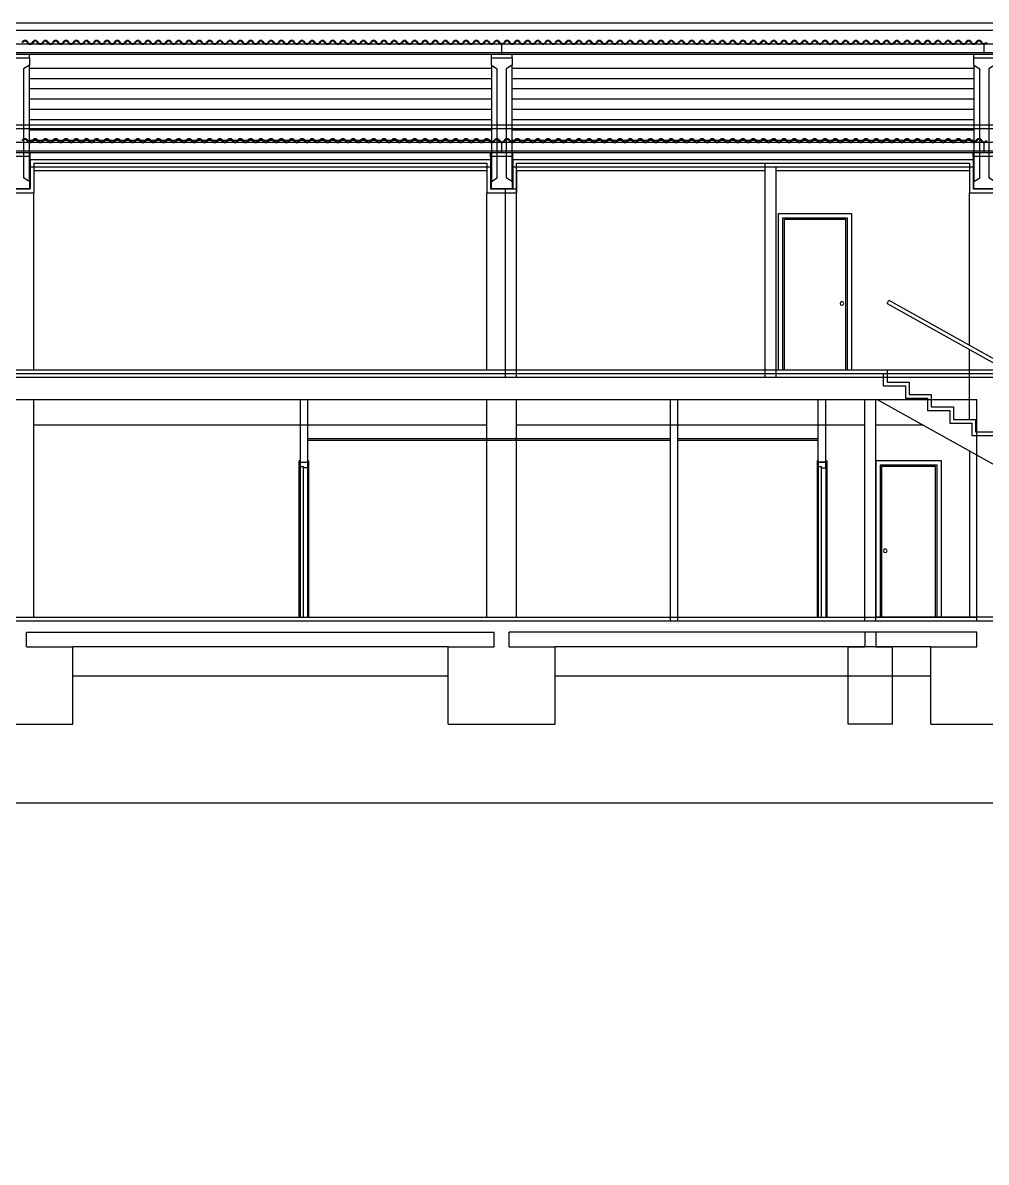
# Model space of a CAD drawing. Extents: x 61.5 to 152.9, y 23.4 to 69.1.
# Drawn here: x 116.54 to 129.58, y 53.63 to 69.06 of the extents above; entities that cross this region are included whole.
import ezdxf

# ---------------------------------------------------------------- set-up
doc = ezdxf.new("R2010")
doc.units = 0
doc.header["$LTSCALE"] = 0.02
doc.layers.get('0').update_dxf_attribs({"linetype": 'CONTINUOUS'})
for name, color, linetype in [('0-SM-AUX', 2, 'CONTINUOUS'), ('PB-20', 7, 'CONTINUOUS'), ('PB-22', 7, 'CONTINUOUS')]:
    doc.layers.add(name, color=color, linetype=linetype)

# ---------------------------------------------------------------- blocks, each defined once
blk = doc.blocks.new('P70210EF')
at = {"color": 4}
for points in [[(-0.89, 0), (-0.89, 2.12), (0, 2.12), (0, 0)], [(-0.83, 0), (-0.83, 2.06), (-0.06, 2.06), (-0.06, 0)], [(-0.81, 0), (-0.81, 2.04), (-0.08, 2.04), (-0.08, 0)]]:
    blk.add_lwpolyline(points, dxfattribs=at)
blk.add_circle((-0.13, 0.9), 0.025, dxfattribs=at)
blk = doc.blocks.new('P210-10T')
at = {"color": 4}
for p, q in [((-0.115, -0.04), (-0.115, -2.1)), ((-0.1, -0.06), (-0.1, -2.1)), ((-0.06, -0.075), (-0.06, -2.1)), ((0, -0.075), (0, -2.1)), ((0.015, -0.04), (0.015, -2.1))]:
    blk.add_line(p, q, dxfattribs=at)
for points in [[(-0.1, -0.04), (-0.1, 0.02), (-0.115, 0.02), (-0.115, -0.04)], [(-0.1, -0.06), (-0.06, -0.06), (-0.06, -0.075), (0, -0.075), (0, 0), (-0.1, 0)], [(0, -0.04), (0, 0.02), (0.015, 0.02), (0.015, -0.04)]]:
    blk.add_lwpolyline(points, close=True, dxfattribs=at)
blk = doc.blocks.new('P80210DF')
at = {"color": 4}
for points in [[(0, 0), (0, 2.12), (-0.99, 2.12), (-0.99, 0)], [(-0.06, 0), (-0.06, 2.06), (-0.93, 2.06), (-0.93, 0)], [(-0.08, 0), (-0.08, 2.04), (-0.91, 2.04), (-0.91, 0)]]:
    blk.add_lwpolyline(points, dxfattribs=at)
blk.add_circle((-0.86, 0.9), 0.025, dxfattribs=at)
blk = doc.blocks.new('Delta19-t')
for p, q in [((-0.14, 1.676), (-0.14, 1.776)), ((-0.14, 1.776), (0.14, 1.776)), ((0.14, 1.776), (0.14, 1.676)), ((-0.14, 1.676), (-0.06, 1.626)), ((-0.06, 0.15), (-0.06, 1.626)), ((0.14, 1.676), (0.06, 1.626)), ((0.06, 1.626), (0.06, 0.15)), ((-0.14, 0.1), (-0.06, 0.15)), ((-0.14, 0), (-0.14, 0.1)), ((0.14, 0), (-0.14, 0)), ((0.14, 0.1), (0.06, 0.15)), ((0.14, 0.1), (0.14, 0))]:
    blk.add_line(p, q)
at = {"color": 4}
for p, q in [((-0.14, 1.676), (-0.14, 0.1)), ((0.14, 0.1), (0.14, 1.676))]:
    blk.add_line(p, q, dxfattribs=at)

msp = doc.modelspace()

# ---------------------------------------------------------------- linework, layer by layer
at = {"layer": '0-SM-AUX'}
msp.add_lwpolyline([(89.519, 23.357), (142.288, 23.357), (142.288, 58.49), (89.519, 58.49)], close=True, dxfattribs=at)
at = {"layer": 'PB-20', "color": 4}
for p, q in [((96.695, 69.059), (136.281, 69.059)), ((96.705, 68.959), (136.271, 68.959)), ((136.288, 68.768), (96.688, 68.768)), ((123.021, 68.628), (123.021, 68.768)), ((129.555, 68.628), (129.555, 68.768)), ((136.288, 68.65), (96.688, 68.65)), ((136.288, 68.628), (96.688, 68.628)), ((116.628, 68.584), (116.628, 68.628)), ((122.881, 68.584), (122.881, 68.628)), ((123.161, 68.584), (123.161, 68.628)), ((129.415, 68.584), (129.415, 68.628)), ((116.628, 68.446), (122.881, 68.446)), ((123.161, 68.446), (129.415, 68.446)), ((116.628, 68.305), (122.881, 68.305)), ((123.161, 68.305), (129.415, 68.305)), ((116.628, 68.167), (122.881, 68.167)), ((123.161, 68.167), (129.415, 68.167)), ((116.628, 68.028), (122.881, 68.028)), ((123.161, 68.028), (129.415, 68.028)), ((116.628, 67.887), (122.881, 67.887)), ((116.628, 67.748), (122.881, 67.748)), ((123.161, 67.887), (129.415, 67.887)), ((123.161, 67.748), (129.415, 67.748)), ((116.628, 67.61), (122.881, 67.61)), ((123.161, 67.61), (129.415, 67.61)), ((116.628, 67.471), (122.881, 67.471)), ((123.161, 67.471), (129.415, 67.471)), ((126.588, 64.358), (126.588, 67.158)), ((116.688, 64.358), (116.688, 66.758)), ((122.821, 64.358), (122.821, 66.758)), ((120.396, 63.428), (125.308, 63.428)), ((125.408, 63.428), (127.308, 63.428)), ((120.396, 63.408), (125.308, 63.408)), ((125.408, 63.408), (127.308, 63.408)), ((120.281, 61.008), (120.281, 63.126)), ((120.296, 63.126), (120.281, 63.126)), ((120.296, 61.008), (120.296, 63.126)), ((120.396, 61.008), (120.396, 63.126)), ((120.396, 63.126), (120.411, 63.126)), ((120.411, 61.008), (120.411, 63.126)), ((120.296, 63.071), (120.281, 63.071)), ((120.296, 63.108), (120.396, 63.108)), ((120.296, 63.051), (120.336, 63.051)), ((120.296, 63.051), (120.336, 63.051)), ((120.336, 61.008), (120.336, 63.051)), ((120.336, 63.036), (120.336, 63.051)), ((120.336, 63.036), (120.396, 63.036)), ((120.396, 63.071), (120.411, 63.071)), ((122.296, 60.608), (117.213, 60.608)), ((128.83, 60.608), (123.746, 60.608)), ((122.296, 60.208), (117.213, 60.208)), ((128.83, 60.208), (123.746, 60.208))]:
    msp.add_line(p, q, dxfattribs=at)
at = {"layer": 'PB-20'}
for p, q in [((116.638, 67.208), (122.871, 67.208)), ((116.638, 67.208), (116.638, 66.808)), ((116.688, 67.158), (122.821, 67.158)), ((116.688, 67.158), (116.688, 66.758)), ((122.821, 67.158), (122.821, 66.758)), ((122.871, 67.208), (122.871, 66.808)), ((123.171, 67.208), (129.405, 67.208)), ((123.171, 67.208), (123.171, 66.808)), ((123.221, 67.158), (129.355, 67.158)), ((123.221, 66.808), (123.221, 67.158)), ((129.355, 67.158), (129.355, 66.758)), ((129.405, 67.208), (129.405, 66.808)), ((116.288, 66.758), (116.688, 66.758)), ((116.338, 66.808), (116.638, 66.808)), ((122.821, 66.758), (123.071, 66.758)), ((123.071, 66.808), (122.871, 66.808)), ((123.071, 64.258), (123.071, 66.808)), ((123.071, 66.808), (123.221, 66.808)), ((123.221, 64.258), (123.221, 66.808)), ((129.355, 66.758), (129.755, 66.758)), ((129.405, 66.808), (129.705, 66.808)), ((112.367, 64.358), (123.071, 64.358)), ((123.221, 64.358), (136.288, 64.358)), ((112.367, 64.308), (123.071, 64.308)), ((112.367, 64.258), (123.071, 64.258)), ((123.221, 64.308), (136.288, 64.308)), ((123.221, 64.258), (136.288, 64.258)), ((114.971, 63.958), (120.296, 63.958)), ((120.296, 63.108), (120.296, 63.958)), ((120.396, 63.108), (120.396, 63.958)), ((120.396, 63.958), (125.308, 63.958)), ((125.308, 60.958), (125.308, 63.958)), ((125.408, 60.958), (125.408, 63.958)), ((125.408, 63.958), (127.308, 63.958)), ((127.308, 63.108), (127.308, 63.958)), ((127.408, 63.108), (127.408, 63.958)), ((127.408, 63.958), (129.455, 63.958)), ((129.455, 60.958), (129.455, 63.958)), ((120.296, 63.108), (120.396, 63.108)), ((127.308, 63.108), (127.408, 63.108)), ((112.617, 60.958), (125.308, 60.958)), ((112.667, 61.008), (125.308, 61.008)), ((125.408, 61.008), (129.455, 61.008)), ((125.408, 60.958), (129.455, 60.958)), ((116.588, 60.808), (122.921, 60.808)), ((116.588, 60.608), (116.588, 60.808)), ((122.921, 60.608), (122.921, 60.808)), ((129.455, 60.808), (123.121, 60.808)), ((123.121, 60.608), (123.121, 60.808)), ((129.455, 60.608), (129.455, 60.808)), ((116.588, 60.608), (117.213, 60.608)), ((117.213, 59.558), (117.213, 60.608)), ((122.296, 60.608), (122.921, 60.608)), ((122.296, 59.558), (122.296, 60.608)), ((123.121, 60.608), (123.746, 60.608)), ((123.746, 59.558), (123.746, 60.608)), ((128.83, 60.608), (129.455, 60.608)), ((128.83, 59.558), (128.83, 60.608)), ((115.763, 59.558), (117.213, 59.558)), ((122.296, 59.558), (123.746, 59.558)), ((128.83, 59.558), (130.28, 59.558))]:
    msp.add_line(p, q, dxfattribs=at)
at = {"layer": 'PB-20', "color": 4}
for centre, radius, start, end in [((116.566, 68.774), 0.0448, 25.9263, 154.0737), ((116.566, 68.773), 0.0356, 34.9312, 145.0688), ((116.636, 68.813), 0.0448, 205.9263, 334.0737), ((116.636, 68.814), 0.0356, 214.9312, 325.0688), ((116.705, 68.774), 0.0448, 25.9263, 154.0737), ((116.705, 68.773), 0.0356, 34.9312, 145.0688), ((116.774, 68.813), 0.0448, 205.9263, 334.0737), ((116.774, 68.814), 0.0356, 214.9312, 325.0688), ((116.844, 68.774), 0.0448, 25.9263, 154.0737), ((116.844, 68.773), 0.0356, 34.9312, 145.0688), ((116.913, 68.813), 0.0448, 205.9263, 334.0737), ((116.913, 68.814), 0.0356, 214.9312, 325.0688), ((116.983, 68.774), 0.0448, 25.9263, 154.0737), ((116.983, 68.773), 0.0356, 34.9312, 145.0688), ((117.052, 68.813), 0.0448, 205.9263, 334.0737), ((117.052, 68.814), 0.0356, 214.9312, 325.0688), ((117.122, 68.774), 0.0448, 25.9263, 154.0737), ((117.122, 68.773), 0.0356, 34.9312, 145.0688), ((117.191, 68.813), 0.0448, 205.9263, 334.0737), ((117.191, 68.814), 0.0356, 214.9312, 325.0688), ((117.261, 68.774), 0.0448, 25.9263, 154.0737), ((117.261, 68.773), 0.0356, 34.9312, 145.0688), ((117.33, 68.813), 0.0448, 205.9263, 334.0737), ((117.33, 68.814), 0.0356, 214.9312, 325.0688), ((117.399, 68.774), 0.0448, 25.9263, 154.0737), ((117.399, 68.773), 0.0356, 34.9312, 145.0688), ((117.469, 68.813), 0.0448, 205.9263, 334.0737), ((117.469, 68.814), 0.0356, 214.9312, 325.0688), ((117.538, 68.774), 0.0448, 25.9263, 154.0737), ((117.538, 68.773), 0.0356, 34.9312, 145.0688), ((117.608, 68.813), 0.0448, 205.9263, 334.0737), ((117.608, 68.814), 0.0356, 214.9312, 325.0688), ((117.677, 68.774), 0.0448, 25.9263, 154.0737), ((117.677, 68.773), 0.0356, 34.9312, 145.0688), ((117.747, 68.813), 0.0448, 205.9263, 334.0737), ((117.747, 68.814), 0.0356, 214.9312, 325.0688), ((117.816, 68.774), 0.0448, 25.9263, 154.0737), ((117.816, 68.773), 0.0356, 34.9312, 145.0688), ((117.886, 68.813), 0.0448, 205.9263, 334.0737), ((117.886, 68.814), 0.0356, 214.9312, 325.0688), ((117.955, 68.774), 0.0448, 25.9263, 154.0737), ((117.955, 68.773), 0.0356, 34.9312, 145.0688), ((118.024, 68.813), 0.0448, 205.9263, 334.0737), ((118.024, 68.814), 0.0356, 214.9312, 325.0688), ((118.094, 68.774), 0.0448, 25.9263, 154.0737), ((118.094, 68.773), 0.0356, 34.9312, 145.0688), ((118.163, 68.813), 0.0448, 205.9263, 334.0737), ((118.163, 68.814), 0.0356, 214.9312, 325.0688), ((118.233, 68.774), 0.0448, 25.9263, 154.0737), ((118.233, 68.773), 0.0356, 34.9312, 145.0688), ((118.302, 68.813), 0.0448, 205.9263, 334.0737), ((118.302, 68.814), 0.0356, 214.9312, 325.0688), ((118.372, 68.774), 0.0448, 25.9263, 154.0737), ((118.372, 68.773), 0.0356, 34.9312, 145.0688), ((118.441, 68.813), 0.0448, 205.9263, 334.0737), ((118.441, 68.814), 0.0356, 214.9312, 325.0688), ((118.511, 68.774), 0.0448, 25.9263, 154.0737), ((118.511, 68.773), 0.0356, 34.9312, 145.0688), ((118.58, 68.813), 0.0448, 205.9263, 334.0737), ((118.58, 68.814), 0.0356, 214.9312, 325.0688), ((118.649, 68.774), 0.0448, 25.9263, 154.0737), ((118.649, 68.773), 0.0356, 34.9312, 145.0688), ((118.719, 68.813), 0.0448, 205.9263, 334.0737), ((118.719, 68.814), 0.0356, 214.9312, 325.0688), ((118.788, 68.774), 0.0448, 25.9263, 154.0737), ((118.788, 68.773), 0.0356, 34.9312, 145.0688), ((118.858, 68.813), 0.0448, 205.9263, 334.0737), ((118.858, 68.814), 0.0356, 214.9312, 325.0688), ((118.927, 68.774), 0.0448, 25.9263, 154.0737), ((118.927, 68.773), 0.0356, 34.9312, 145.0688), ((118.997, 68.813), 0.0448, 205.9263, 334.0737), ((118.997, 68.814), 0.0356, 214.9312, 325.0688), ((119.066, 68.774), 0.0448, 25.9263, 154.0737), ((119.066, 68.773), 0.0356, 34.9312, 145.0688), ((119.136, 68.813), 0.0448, 205.9263, 334.0737), ((119.136, 68.814), 0.0356, 214.9312, 325.0688), ((119.205, 68.774), 0.0448, 25.9263, 154.0737), ((119.205, 68.773), 0.0356, 34.9312, 145.0688), ((119.274, 68.813), 0.0448, 205.9263, 334.0737), ((119.274, 68.814), 0.0356, 214.9312, 325.0688), ((119.344, 68.774), 0.0448, 25.9263, 154.0737), ((119.344, 68.773), 0.0356, 34.9312, 145.0688), ((119.413, 68.813), 0.0448, 205.9263, 334.0737), ((119.413, 68.814), 0.0356, 214.9312, 325.0688), ((119.483, 68.774), 0.0448, 25.9263, 154.0737), ((119.483, 68.773), 0.0356, 34.9312, 145.0688), ((119.552, 68.813), 0.0448, 205.9263, 334.0737), ((119.552, 68.814), 0.0356, 214.9312, 325.0688), ((119.622, 68.774), 0.0448, 25.9263, 154.0737), ((119.622, 68.773), 0.0356, 34.9312, 145.0688), ((119.691, 68.813), 0.0448, 205.9263, 334.0737), ((119.691, 68.814), 0.0356, 214.9312, 325.0688), ((119.76, 68.774), 0.0448, 25.9263, 154.0737), ((119.76, 68.773), 0.0356, 34.9312, 145.0688), ((119.83, 68.813), 0.0448, 205.9263, 334.0737), ((119.83, 68.814), 0.0356, 214.9312, 325.0688), ((119.899, 68.774), 0.0448, 25.9263, 154.0737), ((119.899, 68.773), 0.0356, 34.9312, 145.0688), ((119.969, 68.813), 0.0448, 205.9263, 334.0737), ((119.969, 68.814), 0.0356, 214.9312, 325.0688), ((120.038, 68.774), 0.0448, 25.9263, 154.0737), ((120.038, 68.773), 0.0356, 34.9312, 145.0688), ((120.108, 68.813), 0.0448, 205.9263, 334.0737), ((120.108, 68.814), 0.0356, 214.9312, 325.0688), ((120.177, 68.774), 0.0448, 25.9263, 154.0737), ((120.177, 68.773), 0.0356, 34.9312, 145.0688), ((120.247, 68.813), 0.0448, 205.9263, 334.0737), ((120.247, 68.814), 0.0356, 214.9312, 325.0688), ((120.316, 68.774), 0.0448, 25.9263, 154.0737), ((120.316, 68.773), 0.0356, 34.9312, 145.0688), ((120.385, 68.813), 0.0448, 205.9263, 334.0737), ((120.385, 68.814), 0.0356, 214.9312, 325.0688), ((120.455, 68.774), 0.0448, 25.9263, 154.0737), ((120.455, 68.773), 0.0356, 34.9312, 145.0688), ((120.524, 68.813), 0.0448, 205.9263, 334.0737), ((120.524, 68.814), 0.0356, 214.9312, 325.0688), ((120.594, 68.774), 0.0448, 25.9263, 154.0737), ((120.594, 68.773), 0.0356, 34.9312, 145.0688), ((120.663, 68.813), 0.0448, 205.9263, 334.0737), ((120.663, 68.814), 0.0356, 214.9312, 325.0688), ((120.733, 68.774), 0.0448, 25.9263, 154.0737), ((120.733, 68.773), 0.0356, 34.9312, 145.0688), ((120.802, 68.813), 0.0448, 205.9263, 334.0737), ((120.802, 68.814), 0.0356, 214.9312, 325.0688), ((120.872, 68.774), 0.0448, 25.9263, 154.0737), ((120.872, 68.773), 0.0356, 34.9312, 145.0688), ((120.941, 68.813), 0.0448, 205.9263, 334.0737), ((120.941, 68.814), 0.0356, 214.9312, 325.0688), ((121.01, 68.774), 0.0448, 25.9263, 154.0737), ((121.01, 68.773), 0.0356, 34.9312, 145.0688), ((121.08, 68.813), 0.0448, 205.9263, 334.0737), ((121.08, 68.814), 0.0356, 214.9312, 325.0688), ((121.149, 68.774), 0.0448, 25.9263, 154.0737), ((121.149, 68.773), 0.0356, 34.9312, 145.0688), ((121.219, 68.813), 0.0448, 205.9263, 334.0737), ((121.219, 68.814), 0.0356, 214.9312, 325.0688), ((121.288, 68.774), 0.0448, 25.9263, 154.0737), ((121.288, 68.773), 0.0356, 34.9312, 145.0688), ((121.358, 68.813), 0.0448, 205.9263, 334.0737), ((121.358, 68.814), 0.0356, 214.9312, 325.0688), ((121.427, 68.774), 0.0448, 25.9263, 154.0737), ((121.427, 68.773), 0.0356, 34.9312, 145.0688), ((121.497, 68.813), 0.0448, 205.9263, 334.0737), ((121.497, 68.814), 0.0356, 214.9312, 325.0688), ((121.566, 68.774), 0.0448, 25.9263, 154.0737), ((121.566, 68.773), 0.0356, 34.9312, 145.0688), ((121.635, 68.813), 0.0448, 205.9263, 334.0737), ((121.635, 68.814), 0.0356, 214.9312, 325.0688), ((121.705, 68.774), 0.0448, 25.9263, 154.0737), ((121.705, 68.773), 0.0356, 34.9312, 145.0688), ((121.774, 68.813), 0.0448, 205.9263, 334.0737), ((121.774, 68.814), 0.0356, 214.9312, 325.0688), ((121.844, 68.774), 0.0448, 25.9263, 154.0737), ((121.844, 68.773), 0.0356, 34.9312, 145.0688), ((121.913, 68.813), 0.0448, 205.9263, 334.0737), ((121.913, 68.814), 0.0356, 214.9312, 325.0688), ((121.983, 68.774), 0.0448, 25.9263, 154.0737), ((121.983, 68.773), 0.0356, 34.9312, 145.0688), ((122.052, 68.813), 0.0448, 205.9263, 334.0737), ((122.052, 68.814), 0.0356, 214.9312, 325.0688), ((122.122, 68.774), 0.0448, 25.9263, 154.0737), ((122.122, 68.773), 0.0356, 34.9312, 145.0688), ((122.191, 68.813), 0.0448, 205.9263, 334.0737), ((122.191, 68.814), 0.0356, 214.9312, 325.0688), ((122.26, 68.774), 0.0448, 25.9263, 154.0737), ((122.26, 68.773), 0.0356, 34.9312, 145.0688), ((122.33, 68.813), 0.0448, 205.9263, 334.0737), ((122.33, 68.814), 0.0356, 214.9312, 325.0688), ((122.399, 68.774), 0.0448, 25.9263, 154.0737), ((122.399, 68.773), 0.0356, 34.9312, 145.0688), ((122.469, 68.813), 0.0448, 205.9263, 334.0737), ((122.469, 68.814), 0.0356, 214.9312, 325.0688), ((122.538, 68.774), 0.0448, 25.9263, 154.0737), ((122.538, 68.773), 0.0356, 34.9312, 145.0688), ((122.608, 68.813), 0.0448, 205.9263, 334.0737), ((122.608, 68.814), 0.0356, 214.9312, 325.0688), ((122.677, 68.774), 0.0448, 25.9263, 154.0737), ((122.677, 68.773), 0.0356, 34.9312, 145.0688), ((122.747, 68.813), 0.0448, 205.9263, 334.0737), ((122.747, 68.814), 0.0356, 214.9312, 325.0688), ((122.816, 68.774), 0.0448, 25.9263, 154.0737), ((122.816, 68.773), 0.0356, 34.9312, 145.0688), ((122.885, 68.813), 0.0448, 205.9263, 334.0737), ((122.885, 68.814), 0.0356, 214.9312, 325.0688), ((122.955, 68.774), 0.0448, 25.9263, 154.0737), ((122.955, 68.773), 0.0356, 34.9312, 145.0688), ((123.024, 68.813), 0.0448, 205.9263, 334.0737), ((123.024, 68.814), 0.0356, 214.9312, 325.0688), ((123.094, 68.774), 0.0448, 25.9263, 154.0737), ((123.094, 68.773), 0.0356, 34.9312, 145.0688), ((123.163, 68.813), 0.0448, 205.9263, 334.0737), ((123.163, 68.814), 0.0356, 214.9312, 325.0688), ((123.233, 68.774), 0.0448, 25.9263, 154.0737), ((123.233, 68.773), 0.0356, 34.9312, 145.0688), ((123.302, 68.813), 0.0448, 205.9263, 334.0737), ((123.302, 68.814), 0.0356, 214.9312, 325.0688), ((123.372, 68.774), 0.0448, 25.9263, 154.0737), ((123.372, 68.773), 0.0356, 34.9312, 145.0688), ((123.441, 68.813), 0.0448, 205.9263, 334.0737), ((123.441, 68.814), 0.0356, 214.9312, 325.0688), ((123.51, 68.774), 0.0448, 25.9263, 154.0737), ((123.51, 68.773), 0.0356, 34.9312, 145.0688), ((123.58, 68.813), 0.0448, 205.9263, 334.0737), ((123.58, 68.814), 0.0356, 214.9312, 325.0688), ((123.649, 68.774), 0.0448, 25.9263, 154.0737), ((123.649, 68.773), 0.0356, 34.9312, 145.0688), ((123.719, 68.813), 0.0448, 205.9263, 334.0737), ((123.719, 68.814), 0.0356, 214.9312, 325.0688), ((123.788, 68.774), 0.0448, 25.9263, 154.0737), ((123.788, 68.773), 0.0356, 34.9312, 145.0688), ((123.858, 68.813), 0.0448, 205.9263, 334.0737), ((123.858, 68.814), 0.0356, 214.9312, 325.0688), ((123.927, 68.774), 0.0448, 25.9263, 154.0737), ((123.927, 68.773), 0.0356, 34.9312, 145.0688), ((123.997, 68.813), 0.0448, 205.9263, 334.0737), ((123.997, 68.814), 0.0356, 214.9312, 325.0688), ((124.066, 68.774), 0.0448, 25.9263, 154.0737), ((124.066, 68.773), 0.0356, 34.9312, 145.0688), ((124.135, 68.813), 0.0448, 205.9263, 334.0737), ((124.135, 68.814), 0.0356, 214.9312, 325.0688), ((124.205, 68.774), 0.0448, 25.9263, 154.0737), ((124.205, 68.773), 0.0356, 34.9312, 145.0688), ((124.274, 68.813), 0.0448, 205.9263, 334.0737), ((124.274, 68.814), 0.0356, 214.9312, 325.0688), ((124.344, 68.774), 0.0448, 25.9263, 154.0737), ((124.344, 68.773), 0.0356, 34.9312, 145.0688), ((124.413, 68.813), 0.0448, 205.9263, 334.0737), ((124.413, 68.814), 0.0356, 214.9312, 325.0688), ((124.483, 68.774), 0.0448, 25.9263, 154.0737), ((124.483, 68.773), 0.0356, 34.9312, 145.0688), ((124.552, 68.813), 0.0448, 205.9263, 334.0737), ((124.552, 68.814), 0.0356, 214.9312, 325.0688), ((124.622, 68.774), 0.0448, 25.9263, 154.0737), ((124.622, 68.773), 0.0356, 34.9312, 145.0688), ((124.691, 68.813), 0.0448, 205.9263, 334.0737), ((124.691, 68.814), 0.0356, 214.9312, 325.0688), ((124.76, 68.774), 0.0448, 25.9263, 154.0737), ((124.76, 68.773), 0.0356, 34.9312, 145.0688), ((124.83, 68.813), 0.0448, 205.9263, 334.0737), ((124.83, 68.814), 0.0356, 214.9312, 325.0688), ((124.899, 68.774), 0.0448, 25.9263, 154.0737), ((124.899, 68.773), 0.0356, 34.9312, 145.0688), ((124.969, 68.813), 0.0448, 205.9263, 334.0737), ((124.969, 68.814), 0.0356, 214.9312, 325.0688), ((125.038, 68.774), 0.0448, 25.9263, 154.0737), ((125.038, 68.773), 0.0356, 34.9312, 145.0688), ((125.108, 68.813), 0.0448, 205.9263, 334.0737), ((125.108, 68.814), 0.0356, 214.9312, 325.0688), ((125.177, 68.774), 0.0448, 25.9263, 154.0737), ((125.177, 68.773), 0.0356, 34.9312, 145.0688), ((125.247, 68.813), 0.0448, 205.9263, 334.0737), ((125.247, 68.814), 0.0356, 214.9312, 325.0688), ((125.316, 68.774), 0.0448, 25.9263, 154.0737), ((125.316, 68.773), 0.0356, 34.9312, 145.0688), ((125.385, 68.813), 0.0448, 205.9263, 334.0737), ((125.385, 68.814), 0.0356, 214.9312, 325.0688), ((125.455, 68.774), 0.0448, 25.9263, 154.0737), ((125.455, 68.773), 0.0356, 34.9312, 145.0688), ((125.524, 68.813), 0.0448, 205.9263, 334.0737), ((125.524, 68.814), 0.0356, 214.9312, 325.0688), ((125.594, 68.774), 0.0448, 25.9263, 154.0737), ((125.594, 68.773), 0.0356, 34.9312, 145.0688), ((125.663, 68.813), 0.0448, 205.9263, 334.0737), ((125.663, 68.814), 0.0356, 214.9312, 325.0688), ((125.733, 68.774), 0.0448, 25.9263, 154.0737), ((125.733, 68.773), 0.0356, 34.9312, 145.0688), ((125.802, 68.813), 0.0448, 205.9263, 334.0737), ((125.802, 68.814), 0.0356, 214.9312, 325.0688), ((125.872, 68.774), 0.0448, 25.9263, 154.0737), ((125.872, 68.773), 0.0356, 34.9312, 145.0688), ((125.941, 68.813), 0.0448, 205.9263, 334.0737), ((125.941, 68.814), 0.0356, 214.9312, 325.0688), ((126.01, 68.774), 0.0448, 25.9263, 154.0737), ((126.01, 68.773), 0.0356, 34.9312, 145.0688), ((126.08, 68.813), 0.0448, 205.9263, 334.0737), ((126.08, 68.814), 0.0356, 214.9312, 325.0688), ((126.149, 68.774), 0.0448, 25.9263, 154.0737), ((126.149, 68.773), 0.0356, 34.9312, 145.0688), ((126.219, 68.813), 0.0448, 205.9263, 334.0737), ((126.219, 68.814), 0.0356, 214.9312, 325.0688), ((126.288, 68.774), 0.0448, 25.9263, 154.0737), ((126.288, 68.773), 0.0356, 34.9312, 145.0688), ((126.358, 68.813), 0.0448, 205.9263, 334.0737), ((126.358, 68.814), 0.0356, 214.9312, 325.0688), ((126.427, 68.774), 0.0448, 25.9263, 154.0737), ((126.427, 68.773), 0.0356, 34.9312, 145.0688), ((126.497, 68.813), 0.0448, 205.9263, 334.0737), ((126.497, 68.814), 0.0356, 214.9312, 325.0688), ((126.566, 68.774), 0.0448, 25.9263, 154.0737), ((126.566, 68.773), 0.0356, 34.9312, 145.0688), ((126.635, 68.813), 0.0448, 205.9263, 334.0737), ((126.635, 68.814), 0.0356, 214.9312, 325.0688), ((126.705, 68.774), 0.0448, 25.9263, 154.0737), ((126.705, 68.773), 0.0356, 34.9312, 145.0688), ((126.774, 68.813), 0.0448, 205.9263, 334.0737), ((126.774, 68.814), 0.0356, 214.9312, 325.0688), ((126.844, 68.774), 0.0448, 25.9263, 154.0737), ((126.844, 68.773), 0.0356, 34.9312, 145.0688), ((126.913, 68.813), 0.0448, 205.9263, 334.0737), ((126.913, 68.814), 0.0356, 214.9312, 325.0688), ((126.983, 68.774), 0.0448, 25.9263, 154.0737), ((126.983, 68.773), 0.0356, 34.9312, 145.0688), ((127.052, 68.813), 0.0448, 205.9263, 334.0737), ((127.052, 68.814), 0.0356, 214.9312, 325.0688), ((127.122, 68.774), 0.0448, 25.9263, 154.0737), ((127.122, 68.773), 0.0356, 34.9312, 145.0688), ((127.191, 68.813), 0.0448, 205.9263, 334.0737), ((127.191, 68.814), 0.0356, 214.9312, 325.0688), ((127.26, 68.774), 0.0448, 25.9263, 154.0737), ((127.26, 68.773), 0.0356, 34.9312, 145.0688), ((127.33, 68.813), 0.0448, 205.9263, 334.0737), ((127.33, 68.814), 0.0356, 214.9312, 325.0688), ((127.399, 68.774), 0.0448, 25.9263, 154.0737), ((127.399, 68.773), 0.0356, 34.9312, 145.0688), ((127.469, 68.813), 0.0448, 205.9263, 334.0737), ((127.469, 68.814), 0.0356, 214.9312, 325.0688), ((127.538, 68.774), 0.0448, 25.9263, 154.0737), ((127.538, 68.773), 0.0356, 34.9312, 145.0688), ((127.608, 68.813), 0.0448, 205.9263, 334.0737), ((127.608, 68.814), 0.0356, 214.9312, 325.0688), ((127.677, 68.774), 0.0448, 25.9263, 154.0737), ((127.677, 68.773), 0.0356, 34.9312, 145.0688), ((127.746, 68.813), 0.0448, 205.9263, 334.0737), ((127.746, 68.814), 0.0356, 214.9312, 325.0688), ((127.816, 68.774), 0.0448, 25.9263, 154.0737), ((127.816, 68.773), 0.0356, 34.9312, 145.0688), ((127.885, 68.813), 0.0448, 205.9263, 334.0737), ((127.885, 68.814), 0.0356, 214.9312, 325.0688), ((127.955, 68.774), 0.0448, 25.9263, 154.0737), ((127.955, 68.773), 0.0356, 34.9312, 145.0688), ((128.024, 68.813), 0.0448, 205.9263, 334.0737), ((128.024, 68.814), 0.0356, 214.9312, 325.0688), ((128.094, 68.774), 0.0448, 25.9263, 154.0737), ((128.094, 68.773), 0.0356, 34.9312, 145.0688), ((128.163, 68.813), 0.0448, 205.9263, 334.0737), ((128.163, 68.814), 0.0356, 214.9312, 325.0688), ((128.233, 68.774), 0.0448, 25.9263, 154.0737), ((128.233, 68.773), 0.0356, 34.9312, 145.0688), ((128.302, 68.813), 0.0448, 205.9263, 334.0737), ((128.302, 68.814), 0.0356, 214.9312, 325.0688), ((128.371, 68.774), 0.0448, 25.9263, 154.0737), ((128.371, 68.773), 0.0356, 34.9312, 145.0688), ((128.441, 68.813), 0.0448, 205.9263, 334.0737), ((128.441, 68.814), 0.0356, 214.9312, 325.0688), ((128.51, 68.774), 0.0448, 25.9263, 154.0737), ((128.51, 68.773), 0.0356, 34.9312, 145.0688), ((128.58, 68.813), 0.0448, 205.9263, 334.0737), ((128.58, 68.814), 0.0356, 214.9312, 325.0688), ((128.649, 68.774), 0.0448, 25.9263, 154.0737), ((128.649, 68.773), 0.0356, 34.9312, 145.0688), ((128.719, 68.813), 0.0448, 205.9263, 334.0737), ((128.719, 68.814), 0.0356, 214.9312, 325.0688), ((128.788, 68.774), 0.0448, 25.9263, 154.0737), ((128.788, 68.773), 0.0356, 34.9312, 145.0688), ((128.858, 68.813), 0.0448, 205.9263, 334.0737), ((128.858, 68.814), 0.0356, 214.9312, 325.0688), ((128.927, 68.774), 0.0448, 25.9263, 154.0737), ((128.927, 68.773), 0.0356, 34.9312, 145.0688), ((128.996, 68.813), 0.0448, 205.9263, 334.0737), ((128.996, 68.814), 0.0356, 214.9312, 325.0688), ((129.066, 68.774), 0.0448, 25.9263, 154.0737), ((129.066, 68.773), 0.0356, 34.9312, 145.0688), ((129.135, 68.813), 0.0448, 205.9263, 334.0737), ((129.135, 68.814), 0.0356, 214.9312, 325.0688), ((129.205, 68.774), 0.0448, 25.9263, 154.0737), ((129.205, 68.773), 0.0356, 34.9312, 145.0688), ((129.274, 68.813), 0.0448, 205.9263, 334.0737), ((129.274, 68.814), 0.0356, 214.9312, 325.0688), ((129.344, 68.774), 0.0448, 25.9263, 154.0737), ((129.344, 68.773), 0.0356, 34.9312, 145.0688), ((129.413, 68.813), 0.0448, 205.9263, 334.0737), ((129.413, 68.814), 0.0356, 214.9312, 325.0688), ((129.483, 68.774), 0.0448, 25.9263, 154.0737), ((129.483, 68.773), 0.0356, 34.9312, 145.0688), ((129.552, 68.813), 0.0448, 205.9263, 334.0737), ((129.552, 68.814), 0.0356, 214.9312, 325.0688)]:
    msp.add_arc(centre, radius, start, end, dxfattribs=at)
at = {"layer": 'PB-22', "color": 4}
for p, q in [((96.695, 69.059), (136.281, 69.059)), ((96.705, 68.959), (136.271, 68.959)), ((136.288, 67.671), (96.688, 67.671)), ((136.288, 67.621), (96.688, 67.621)), ((136.288, 67.437), (96.688, 67.437)), ((123.021, 67.298), (123.021, 67.439)), ((129.555, 67.298), (129.555, 67.439)), ((136.288, 67.319), (96.688, 67.319)), ((136.288, 67.298), (96.688, 67.298)), ((116.638, 67.249), (116.638, 67.298)), ((122.871, 67.249), (122.871, 67.298)), ((123.171, 67.249), (123.171, 67.298)), ((129.405, 67.249), (129.405, 67.298)), ((116.688, 64.358), (116.688, 66.758)), ((122.821, 64.358), (122.821, 66.758)), ((123.221, 64.358), (123.221, 66.758)), ((129.355, 64.692), (129.355, 66.758)), ((128.238, 65.258), (128.262, 65.302)), ((128.262, 65.302), (130.951, 63.801)), ((128.238, 65.258), (130.938, 63.751)), ((129.355, 64.108), (129.355, 64.635)), ((129.355, 63.688), (129.355, 64.618)), ((116.688, 61.008), (116.688, 63.958)), ((122.821, 61.008), (122.821, 63.958)), ((123.221, 61.008), (123.221, 63.958)), ((122.821, 63.608), (116.688, 63.608)), ((127.938, 63.608), (123.221, 63.608)), ((128.732, 63.608), (128.088, 63.608)), ((129.355, 63.26), (129.355, 61.008)), ((122.296, 60.608), (117.213, 60.608)), ((127.713, 60.608), (123.746, 60.608)), ((128.83, 60.608), (128.313, 60.608)), ((122.296, 60.208), (117.213, 60.208)), ((127.713, 60.208), (123.746, 60.208)), ((128.83, 60.208), (128.313, 60.208))]:
    msp.add_line(p, q, dxfattribs=at)
at = {"layer": 'PB-22'}
for p, q in [((116.638, 67.108), (122.871, 67.108)), ((116.688, 67.058), (116.688, 66.758)), ((116.688, 67.058), (122.821, 67.058)), ((122.821, 67.058), (122.821, 66.758)), ((123.171, 67.108), (129.405, 67.108)), ((123.221, 67.058), (123.221, 66.758)), ((123.221, 67.058), (126.588, 67.058)), ((126.588, 64.258), (126.588, 67.108)), ((126.738, 64.258), (126.738, 67.108)), ((126.738, 67.058), (129.355, 67.058)), ((129.355, 67.058), (129.355, 66.758)), ((116.288, 66.758), (116.688, 66.758)), ((122.821, 66.758), (123.221, 66.758)), ((129.355, 66.758), (129.755, 66.758)), ((96.688, 64.358), (126.588, 64.358)), ((126.738, 64.358), (128.238, 64.358)), ((128.238, 64.358), (128.238, 64.191)), ((96.688, 64.308), (126.588, 64.308)), ((96.688, 64.258), (126.588, 64.258)), ((126.738, 64.308), (128.188, 64.308)), ((126.738, 64.258), (128.188, 64.258)), ((128.188, 64.308), (128.188, 64.141)), ((128.188, 64.141), (128.488, 64.141)), ((128.238, 64.191), (128.538, 64.191)), ((128.488, 64.141), (128.488, 63.973)), ((128.538, 64.191), (128.538, 64.023)), ((96.488, 63.958), (127.938, 63.958)), ((127.938, 60.958), (127.938, 63.958)), ((128.088, 60.958), (128.088, 63.958)), ((128.088, 63.958), (128.105, 63.958)), ((128.105, 63.958), (130.536, 62.601)), ((128.488, 63.973), (128.788, 63.973)), ((128.538, 64.023), (128.838, 64.023)), ((128.788, 63.973), (128.788, 63.806)), ((128.838, 64.023), (128.838, 63.856)), ((128.788, 63.806), (129.088, 63.806)), ((128.838, 63.856), (129.138, 63.856)), ((129.088, 63.806), (129.088, 63.638)), ((129.138, 63.856), (129.138, 63.688)), ((129.088, 63.638), (129.388, 63.638)), ((129.138, 63.688), (129.438, 63.688)), ((129.388, 63.638), (129.388, 63.471)), ((129.438, 63.688), (129.438, 63.521)), ((129.388, 63.471), (129.688, 63.471)), ((129.438, 63.521), (129.738, 63.521)), ((96.488, 61.008), (127.938, 61.008)), ((96.488, 60.958), (127.938, 60.958)), ((134.238, 61.008), (128.088, 61.008)), ((128.088, 60.958), (134.328, 60.958)), ((116.588, 60.808), (122.921, 60.808)), ((116.588, 60.608), (116.588, 60.808)), ((122.921, 60.608), (122.921, 60.808)), ((123.121, 60.608), (123.121, 60.808)), ((127.938, 60.808), (123.121, 60.808)), ((127.938, 60.808), (127.938, 60.608)), ((129.455, 60.808), (128.088, 60.808)), ((128.088, 60.808), (128.088, 60.608)), ((129.455, 60.608), (129.455, 60.808)), ((116.588, 60.608), (117.213, 60.608)), ((117.213, 59.558), (117.213, 60.608)), ((122.296, 60.608), (122.921, 60.608)), ((122.296, 59.558), (122.296, 60.608)), ((123.121, 60.608), (123.746, 60.608)), ((123.746, 59.558), (123.746, 60.608)), ((127.713, 59.558), (127.713, 60.608)), ((127.713, 60.608), (127.938, 60.608)), ((128.088, 60.608), (128.313, 60.608)), ((128.313, 59.558), (128.313, 60.608)), ((128.83, 60.608), (129.455, 60.608)), ((128.83, 59.558), (128.83, 60.608)), ((115.763, 59.558), (117.213, 59.558)), ((122.296, 59.558), (123.746, 59.558)), ((128.313, 59.558), (127.713, 59.558)), ((128.83, 59.558), (130.28, 59.558))]:
    msp.add_line(p, q, dxfattribs=at)
for points in [[(116.338, 67.249), (116.338, 66.808), (116.638, 66.808), (116.638, 67.249)], [(122.871, 67.249), (122.871, 66.808), (123.171, 66.808), (123.171, 67.249)], [(129.405, 67.249), (129.405, 66.808), (129.705, 66.808), (129.705, 67.249)]]:
    msp.add_lwpolyline(points, close=True, dxfattribs=at)
at = {"layer": 'PB-22', "color": 4}
for centre, radius, start, end in [((116.566, 67.443), 0.0448, 25.9263, 154.0737), ((116.566, 67.442), 0.0356, 34.9312, 145.0688), ((116.636, 67.482), 0.0448, 205.9263, 334.0737), ((116.636, 67.483), 0.0356, 214.9312, 325.0688), ((116.705, 67.443), 0.0448, 25.9263, 154.0737), ((116.705, 67.442), 0.0356, 34.9312, 145.0688), ((116.774, 67.482), 0.0448, 205.9263, 334.0737), ((116.774, 67.483), 0.0356, 214.9312, 325.0688), ((116.844, 67.443), 0.0448, 25.9263, 154.0737), ((116.844, 67.442), 0.0356, 34.9312, 145.0688), ((116.913, 67.482), 0.0448, 205.9263, 334.0737), ((116.913, 67.483), 0.0356, 214.9312, 325.0688), ((116.983, 67.443), 0.0448, 25.9263, 154.0737), ((116.983, 67.442), 0.0356, 34.9312, 145.0688), ((117.052, 67.482), 0.0448, 205.9263, 334.0737), ((117.052, 67.483), 0.0356, 214.9312, 325.0688), ((117.122, 67.443), 0.0448, 25.9263, 154.0737), ((117.122, 67.442), 0.0356, 34.9312, 145.0688), ((117.191, 67.482), 0.0448, 205.9263, 334.0737), ((117.191, 67.483), 0.0356, 214.9312, 325.0688), ((117.261, 67.443), 0.0448, 25.9263, 154.0737), ((117.261, 67.442), 0.0356, 34.9312, 145.0688), ((117.33, 67.482), 0.0448, 205.9263, 334.0737), ((117.33, 67.483), 0.0356, 214.9312, 325.0688), ((117.399, 67.443), 0.0448, 25.9263, 154.0737), ((117.399, 67.442), 0.0356, 34.9312, 145.0688), ((117.469, 67.482), 0.0448, 205.9263, 334.0737), ((117.469, 67.483), 0.0356, 214.9312, 325.0688), ((117.538, 67.443), 0.0448, 25.9263, 154.0737), ((117.538, 67.442), 0.0356, 34.9312, 145.0688), ((117.608, 67.482), 0.0448, 205.9263, 334.0737), ((117.608, 67.483), 0.0356, 214.9312, 325.0688), ((117.677, 67.443), 0.0448, 25.9263, 154.0737), ((117.677, 67.442), 0.0356, 34.9312, 145.0688), ((117.747, 67.482), 0.0448, 205.9263, 334.0737), ((117.747, 67.483), 0.0356, 214.9312, 325.0688), ((117.816, 67.443), 0.0448, 25.9263, 154.0737), ((117.816, 67.442), 0.0356, 34.9312, 145.0688), ((117.886, 67.482), 0.0448, 205.9263, 334.0737), ((117.886, 67.483), 0.0356, 214.9312, 325.0688), ((117.955, 67.443), 0.0448, 25.9263, 154.0737), ((117.955, 67.442), 0.0356, 34.9312, 145.0688), ((118.024, 67.482), 0.0448, 205.9263, 334.0737), ((118.024, 67.483), 0.0356, 214.9312, 325.0688), ((118.094, 67.443), 0.0448, 25.9263, 154.0737), ((118.094, 67.442), 0.0356, 34.9312, 145.0688), ((118.163, 67.482), 0.0448, 205.9263, 334.0737), ((118.163, 67.483), 0.0356, 214.9312, 325.0688), ((118.233, 67.443), 0.0448, 25.9263, 154.0737), ((118.233, 67.442), 0.0356, 34.9312, 145.0688), ((118.302, 67.482), 0.0448, 205.9263, 334.0737), ((118.302, 67.483), 0.0356, 214.9312, 325.0688), ((118.372, 67.443), 0.0448, 25.9263, 154.0737), ((118.372, 67.442), 0.0356, 34.9312, 145.0688), ((118.441, 67.482), 0.0448, 205.9263, 334.0737), ((118.441, 67.483), 0.0356, 214.9312, 325.0688), ((118.511, 67.443), 0.0448, 25.9263, 154.0737), ((118.511, 67.442), 0.0356, 34.9312, 145.0688), ((118.58, 67.482), 0.0448, 205.9263, 334.0737), ((118.58, 67.483), 0.0356, 214.9312, 325.0688), ((118.649, 67.443), 0.0448, 25.9263, 154.0737), ((118.649, 67.442), 0.0356, 34.9312, 145.0688), ((118.719, 67.482), 0.0448, 205.9263, 334.0737), ((118.719, 67.483), 0.0356, 214.9312, 325.0688), ((118.788, 67.443), 0.0448, 25.9263, 154.0737), ((118.788, 67.442), 0.0356, 34.9312, 145.0688), ((118.858, 67.482), 0.0448, 205.9263, 334.0737), ((118.858, 67.483), 0.0356, 214.9312, 325.0688), ((118.927, 67.443), 0.0448, 25.9263, 154.0737), ((118.927, 67.442), 0.0356, 34.9312, 145.0688), ((118.997, 67.482), 0.0448, 205.9263, 334.0737), ((118.997, 67.483), 0.0356, 214.9312, 325.0688), ((119.066, 67.443), 0.0448, 25.9263, 154.0737), ((119.066, 67.442), 0.0356, 34.9312, 145.0688), ((119.136, 67.482), 0.0448, 205.9263, 334.0737), ((119.136, 67.483), 0.0356, 214.9312, 325.0688), ((119.205, 67.443), 0.0448, 25.9263, 154.0737), ((119.205, 67.442), 0.0356, 34.9312, 145.0688), ((119.274, 67.482), 0.0448, 205.9263, 334.0737), ((119.274, 67.483), 0.0356, 214.9312, 325.0688), ((119.344, 67.443), 0.0448, 25.9263, 154.0737), ((119.344, 67.442), 0.0356, 34.9312, 145.0688), ((119.413, 67.482), 0.0448, 205.9263, 334.0737), ((119.413, 67.483), 0.0356, 214.9312, 325.0688), ((119.483, 67.443), 0.0448, 25.9263, 154.0737), ((119.483, 67.442), 0.0356, 34.9312, 145.0688), ((119.552, 67.482), 0.0448, 205.9263, 334.0737), ((119.552, 67.483), 0.0356, 214.9312, 325.0688), ((119.622, 67.443), 0.0448, 25.9263, 154.0737), ((119.622, 67.442), 0.0356, 34.9312, 145.0688), ((119.691, 67.482), 0.0448, 205.9263, 334.0737), ((119.691, 67.483), 0.0356, 214.9312, 325.0688), ((119.76, 67.443), 0.0448, 25.9263, 154.0737), ((119.76, 67.442), 0.0356, 34.9312, 145.0688), ((119.83, 67.482), 0.0448, 205.9263, 334.0737), ((119.83, 67.483), 0.0356, 214.9312, 325.0688), ((119.899, 67.443), 0.0448, 25.9263, 154.0737), ((119.899, 67.442), 0.0356, 34.9312, 145.0688), ((119.969, 67.482), 0.0448, 205.9263, 334.0737), ((119.969, 67.483), 0.0356, 214.9312, 325.0688), ((120.038, 67.443), 0.0448, 25.9263, 154.0737), ((120.038, 67.442), 0.0356, 34.9312, 145.0688), ((120.108, 67.482), 0.0448, 205.9263, 334.0737), ((120.108, 67.483), 0.0356, 214.9312, 325.0688), ((120.177, 67.443), 0.0448, 25.9263, 154.0737), ((120.177, 67.442), 0.0356, 34.9312, 145.0688), ((120.247, 67.482), 0.0448, 205.9263, 334.0737), ((120.247, 67.483), 0.0356, 214.9312, 325.0688), ((120.316, 67.443), 0.0448, 25.9263, 154.0737), ((120.316, 67.442), 0.0356, 34.9312, 145.0688), ((120.385, 67.482), 0.0448, 205.9263, 334.0737), ((120.385, 67.483), 0.0356, 214.9312, 325.0688), ((120.455, 67.443), 0.0448, 25.9263, 154.0737), ((120.455, 67.442), 0.0356, 34.9312, 145.0688), ((120.524, 67.482), 0.0448, 205.9263, 334.0737), ((120.524, 67.483), 0.0356, 214.9312, 325.0688), ((120.594, 67.443), 0.0448, 25.9263, 154.0737), ((120.594, 67.442), 0.0356, 34.9312, 145.0688), ((120.663, 67.482), 0.0448, 205.9263, 334.0737), ((120.663, 67.483), 0.0356, 214.9312, 325.0688), ((120.733, 67.443), 0.0448, 25.9263, 154.0737), ((120.733, 67.442), 0.0356, 34.9312, 145.0688), ((120.802, 67.482), 0.0448, 205.9263, 334.0737), ((120.802, 67.483), 0.0356, 214.9312, 325.0688), ((120.872, 67.443), 0.0448, 25.9263, 154.0737), ((120.872, 67.442), 0.0356, 34.9312, 145.0688), ((120.941, 67.482), 0.0448, 205.9263, 334.0737), ((120.941, 67.483), 0.0356, 214.9312, 325.0688), ((121.01, 67.443), 0.0448, 25.9263, 154.0737), ((121.01, 67.442), 0.0356, 34.9312, 145.0688), ((121.08, 67.482), 0.0448, 205.9263, 334.0737), ((121.08, 67.483), 0.0356, 214.9312, 325.0688), ((121.149, 67.443), 0.0448, 25.9263, 154.0737), ((121.149, 67.442), 0.0356, 34.9312, 145.0688), ((121.219, 67.482), 0.0448, 205.9263, 334.0737), ((121.219, 67.483), 0.0356, 214.9312, 325.0688), ((121.288, 67.443), 0.0448, 25.9263, 154.0737), ((121.288, 67.442), 0.0356, 34.9312, 145.0688), ((121.358, 67.482), 0.0448, 205.9263, 334.0737), ((121.358, 67.483), 0.0356, 214.9312, 325.0688), ((121.427, 67.443), 0.0448, 25.9263, 154.0737), ((121.427, 67.442), 0.0356, 34.9312, 145.0688), ((121.497, 67.482), 0.0448, 205.9263, 334.0737), ((121.497, 67.483), 0.0356, 214.9312, 325.0688), ((121.566, 67.443), 0.0448, 25.9263, 154.0737), ((121.566, 67.442), 0.0356, 34.9312, 145.0688), ((121.635, 67.482), 0.0448, 205.9263, 334.0737), ((121.635, 67.483), 0.0356, 214.9312, 325.0688), ((121.705, 67.443), 0.0448, 25.9263, 154.0737), ((121.705, 67.442), 0.0356, 34.9312, 145.0688), ((121.774, 67.482), 0.0448, 205.9263, 334.0737), ((121.774, 67.483), 0.0356, 214.9312, 325.0688), ((121.844, 67.443), 0.0448, 25.9263, 154.0737), ((121.844, 67.442), 0.0356, 34.9312, 145.0688), ((121.913, 67.482), 0.0448, 205.9263, 334.0737), ((121.913, 67.483), 0.0356, 214.9312, 325.0688), ((121.983, 67.443), 0.0448, 25.9263, 154.0737), ((121.983, 67.442), 0.0356, 34.9312, 145.0688), ((122.052, 67.482), 0.0448, 205.9263, 334.0737), ((122.052, 67.483), 0.0356, 214.9312, 325.0688), ((122.122, 67.443), 0.0448, 25.9263, 154.0737), ((122.122, 67.442), 0.0356, 34.9312, 145.0688), ((122.191, 67.482), 0.0448, 205.9263, 334.0737), ((122.191, 67.483), 0.0356, 214.9312, 325.0688), ((122.26, 67.443), 0.0448, 25.9263, 154.0737), ((122.26, 67.442), 0.0356, 34.9312, 145.0688), ((122.33, 67.482), 0.0448, 205.9263, 334.0737), ((122.33, 67.483), 0.0356, 214.9312, 325.0688), ((122.399, 67.443), 0.0448, 25.9263, 154.0737), ((122.399, 67.442), 0.0356, 34.9312, 145.0688), ((122.469, 67.482), 0.0448, 205.9263, 334.0737), ((122.469, 67.483), 0.0356, 214.9312, 325.0688), ((122.538, 67.443), 0.0448, 25.9263, 154.0737), ((122.538, 67.442), 0.0356, 34.9312, 145.0688), ((122.608, 67.482), 0.0448, 205.9263, 334.0737), ((122.608, 67.483), 0.0356, 214.9312, 325.0688), ((122.677, 67.443), 0.0448, 25.9263, 154.0737), ((122.677, 67.442), 0.0356, 34.9312, 145.0688), ((122.747, 67.482), 0.0448, 205.9263, 334.0737), ((122.747, 67.483), 0.0356, 214.9312, 325.0688), ((122.816, 67.443), 0.0448, 25.9263, 154.0737), ((122.816, 67.442), 0.0356, 34.9312, 145.0688), ((122.885, 67.482), 0.0448, 205.9263, 334.0737), ((122.885, 67.483), 0.0356, 214.9312, 325.0688), ((122.955, 67.443), 0.0448, 25.9263, 154.0737), ((122.955, 67.442), 0.0356, 34.9312, 145.0688), ((123.024, 67.482), 0.0448, 205.9263, 334.0737), ((123.024, 67.483), 0.0356, 214.9312, 325.0688), ((123.094, 67.443), 0.0448, 25.9263, 154.0737), ((123.094, 67.442), 0.0356, 34.9312, 145.0688), ((123.163, 67.482), 0.0448, 205.9263, 334.0737), ((123.163, 67.483), 0.0356, 214.9312, 325.0688), ((123.233, 67.443), 0.0448, 25.9263, 154.0737), ((123.233, 67.442), 0.0356, 34.9312, 145.0688), ((123.302, 67.482), 0.0448, 205.9263, 334.0737), ((123.302, 67.483), 0.0356, 214.9312, 325.0688), ((123.372, 67.443), 0.0448, 25.9263, 154.0737), ((123.372, 67.442), 0.0356, 34.9312, 145.0688), ((123.441, 67.482), 0.0448, 205.9263, 334.0737), ((123.441, 67.483), 0.0356, 214.9312, 325.0688), ((123.51, 67.443), 0.0448, 25.9263, 154.0737), ((123.51, 67.442), 0.0356, 34.9312, 145.0688), ((123.58, 67.482), 0.0448, 205.9263, 334.0737), ((123.58, 67.483), 0.0356, 214.9312, 325.0688), ((123.649, 67.443), 0.0448, 25.9263, 154.0737), ((123.649, 67.442), 0.0356, 34.9312, 145.0688), ((123.719, 67.482), 0.0448, 205.9263, 334.0737), ((123.719, 67.483), 0.0356, 214.9312, 325.0688), ((123.788, 67.443), 0.0448, 25.9263, 154.0737), ((123.788, 67.442), 0.0356, 34.9312, 145.0688), ((123.858, 67.482), 0.0448, 205.9263, 334.0737), ((123.858, 67.483), 0.0356, 214.9312, 325.0688), ((123.927, 67.443), 0.0448, 25.9263, 154.0737), ((123.927, 67.442), 0.0356, 34.9312, 145.0688), ((123.997, 67.482), 0.0448, 205.9263, 334.0737), ((123.997, 67.483), 0.0356, 214.9312, 325.0688), ((124.066, 67.443), 0.0448, 25.9263, 154.0737), ((124.066, 67.442), 0.0356, 34.9312, 145.0688), ((124.135, 67.482), 0.0448, 205.9263, 334.0737), ((124.135, 67.483), 0.0356, 214.9312, 325.0688), ((124.205, 67.443), 0.0448, 25.9263, 154.0737), ((124.205, 67.442), 0.0356, 34.9312, 145.0688), ((124.274, 67.482), 0.0448, 205.9263, 334.0737), ((124.274, 67.483), 0.0356, 214.9312, 325.0688), ((124.344, 67.443), 0.0448, 25.9263, 154.0737), ((124.344, 67.442), 0.0356, 34.9312, 145.0688), ((124.413, 67.482), 0.0448, 205.9263, 334.0737), ((124.413, 67.483), 0.0356, 214.9312, 325.0688), ((124.483, 67.443), 0.0448, 25.9263, 154.0737), ((124.483, 67.442), 0.0356, 34.9312, 145.0688), ((124.552, 67.482), 0.0448, 205.9263, 334.0737), ((124.552, 67.483), 0.0356, 214.9312, 325.0688), ((124.622, 67.443), 0.0448, 25.9263, 154.0737), ((124.622, 67.442), 0.0356, 34.9312, 145.0688), ((124.691, 67.482), 0.0448, 205.9263, 334.0737), ((124.691, 67.483), 0.0356, 214.9312, 325.0688), ((124.76, 67.443), 0.0448, 25.9263, 154.0737), ((124.76, 67.442), 0.0356, 34.9312, 145.0688), ((124.83, 67.482), 0.0448, 205.9263, 334.0737), ((124.83, 67.483), 0.0356, 214.9312, 325.0688), ((124.899, 67.443), 0.0448, 25.9263, 154.0737), ((124.899, 67.442), 0.0356, 34.9312, 145.0688), ((124.969, 67.482), 0.0448, 205.9263, 334.0737), ((124.969, 67.483), 0.0356, 214.9312, 325.0688), ((125.038, 67.443), 0.0448, 25.9263, 154.0737), ((125.038, 67.442), 0.0356, 34.9312, 145.0688), ((125.108, 67.482), 0.0448, 205.9263, 334.0737), ((125.108, 67.483), 0.0356, 214.9312, 325.0688), ((125.177, 67.443), 0.0448, 25.9263, 154.0737), ((125.177, 67.442), 0.0356, 34.9312, 145.0688), ((125.247, 67.482), 0.0448, 205.9263, 334.0737), ((125.247, 67.483), 0.0356, 214.9312, 325.0688), ((125.316, 67.443), 0.0448, 25.9263, 154.0737), ((125.316, 67.442), 0.0356, 34.9312, 145.0688), ((125.385, 67.482), 0.0448, 205.9263, 334.0737), ((125.385, 67.483), 0.0356, 214.9312, 325.0688), ((125.455, 67.443), 0.0448, 25.9263, 154.0737), ((125.455, 67.442), 0.0356, 34.9312, 145.0688), ((125.524, 67.482), 0.0448, 205.9263, 334.0737), ((125.524, 67.483), 0.0356, 214.9312, 325.0688), ((125.594, 67.443), 0.0448, 25.9263, 154.0737), ((125.594, 67.442), 0.0356, 34.9312, 145.0688), ((125.663, 67.482), 0.0448, 205.9263, 334.0737), ((125.663, 67.483), 0.0356, 214.9312, 325.0688), ((125.733, 67.443), 0.0448, 25.9263, 154.0737), ((125.733, 67.442), 0.0356, 34.9312, 145.0688), ((125.802, 67.482), 0.0448, 205.9263, 334.0737), ((125.802, 67.483), 0.0356, 214.9312, 325.0688), ((125.872, 67.443), 0.0448, 25.9263, 154.0737), ((125.872, 67.442), 0.0356, 34.9312, 145.0688), ((125.941, 67.482), 0.0448, 205.9263, 334.0737), ((125.941, 67.483), 0.0356, 214.9312, 325.0688), ((126.01, 67.443), 0.0448, 25.9263, 154.0737), ((126.01, 67.442), 0.0356, 34.9312, 145.0688), ((126.08, 67.482), 0.0448, 205.9263, 334.0737), ((126.08, 67.483), 0.0356, 214.9312, 325.0688), ((126.149, 67.443), 0.0448, 25.9263, 154.0737), ((126.149, 67.442), 0.0356, 34.9312, 145.0688), ((126.219, 67.482), 0.0448, 205.9263, 334.0737), ((126.219, 67.483), 0.0356, 214.9312, 325.0688), ((126.288, 67.443), 0.0448, 25.9263, 154.0737), ((126.288, 67.442), 0.0356, 34.9312, 145.0688), ((126.358, 67.482), 0.0448, 205.9263, 334.0737), ((126.358, 67.483), 0.0356, 214.9312, 325.0688), ((126.427, 67.443), 0.0448, 25.9263, 154.0737), ((126.427, 67.442), 0.0356, 34.9312, 145.0688), ((126.497, 67.482), 0.0448, 205.9263, 334.0737), ((126.497, 67.483), 0.0356, 214.9312, 325.0688), ((126.566, 67.443), 0.0448, 25.9263, 154.0737), ((126.566, 67.442), 0.0356, 34.9312, 145.0688), ((126.635, 67.482), 0.0448, 205.9263, 334.0737), ((126.635, 67.483), 0.0356, 214.9312, 325.0688), ((126.705, 67.443), 0.0448, 25.9263, 154.0737), ((126.705, 67.442), 0.0356, 34.9312, 145.0688), ((126.774, 67.482), 0.0448, 205.9263, 334.0737), ((126.774, 67.483), 0.0356, 214.9312, 325.0688), ((126.844, 67.443), 0.0448, 25.9263, 154.0737), ((126.844, 67.442), 0.0356, 34.9312, 145.0688), ((126.913, 67.482), 0.0448, 205.9263, 334.0737), ((126.913, 67.483), 0.0356, 214.9312, 325.0688), ((126.983, 67.443), 0.0448, 25.9263, 154.0737), ((126.983, 67.442), 0.0356, 34.9312, 145.0688), ((127.052, 67.482), 0.0448, 205.9263, 334.0737), ((127.052, 67.483), 0.0356, 214.9312, 325.0688), ((127.122, 67.443), 0.0448, 25.9263, 154.0737), ((127.122, 67.442), 0.0356, 34.9312, 145.0688), ((127.191, 67.482), 0.0448, 205.9263, 334.0737), ((127.191, 67.483), 0.0356, 214.9312, 325.0688), ((127.26, 67.443), 0.0448, 25.9263, 154.0737), ((127.26, 67.442), 0.0356, 34.9312, 145.0688), ((127.33, 67.482), 0.0448, 205.9263, 334.0737), ((127.33, 67.483), 0.0356, 214.9312, 325.0688), ((127.399, 67.443), 0.0448, 25.9263, 154.0737), ((127.399, 67.442), 0.0356, 34.9312, 145.0688), ((127.469, 67.482), 0.0448, 205.9263, 334.0737), ((127.469, 67.483), 0.0356, 214.9312, 325.0688), ((127.538, 67.443), 0.0448, 25.9263, 154.0737), ((127.538, 67.442), 0.0356, 34.9312, 145.0688), ((127.608, 67.482), 0.0448, 205.9263, 334.0737), ((127.608, 67.483), 0.0356, 214.9312, 325.0688), ((127.677, 67.443), 0.0448, 25.9263, 154.0737), ((127.677, 67.442), 0.0356, 34.9312, 145.0688), ((127.746, 67.482), 0.0448, 205.9263, 334.0737), ((127.746, 67.483), 0.0356, 214.9312, 325.0688), ((127.816, 67.443), 0.0448, 25.9263, 154.0737), ((127.816, 67.442), 0.0356, 34.9312, 145.0688), ((127.885, 67.482), 0.0448, 205.9263, 334.0737), ((127.885, 67.483), 0.0356, 214.9312, 325.0688), ((127.955, 67.443), 0.0448, 25.9263, 154.0737), ((127.955, 67.442), 0.0356, 34.9312, 145.0688), ((128.024, 67.482), 0.0448, 205.9263, 334.0737), ((128.024, 67.483), 0.0356, 214.9312, 325.0688), ((128.094, 67.443), 0.0448, 25.9263, 154.0737), ((128.094, 67.442), 0.0356, 34.9312, 145.0688), ((128.163, 67.482), 0.0448, 205.9263, 334.0737), ((128.163, 67.483), 0.0356, 214.9312, 325.0688), ((128.233, 67.443), 0.0448, 25.9263, 154.0737), ((128.233, 67.442), 0.0356, 34.9312, 145.0688), ((128.302, 67.482), 0.0448, 205.9263, 334.0737), ((128.302, 67.483), 0.0356, 214.9312, 325.0688), ((128.371, 67.443), 0.0448, 25.9263, 154.0737), ((128.371, 67.442), 0.0356, 34.9312, 145.0688), ((128.441, 67.482), 0.0448, 205.9263, 334.0737), ((128.441, 67.483), 0.0356, 214.9312, 325.0688), ((128.51, 67.443), 0.0448, 25.9263, 154.0737), ((128.51, 67.442), 0.0356, 34.9312, 145.0688), ((128.58, 67.482), 0.0448, 205.9263, 334.0737), ((128.58, 67.483), 0.0356, 214.9312, 325.0688), ((128.649, 67.443), 0.0448, 25.9263, 154.0737), ((128.649, 67.442), 0.0356, 34.9312, 145.0688), ((128.719, 67.482), 0.0448, 205.9263, 334.0737), ((128.719, 67.483), 0.0356, 214.9312, 325.0688), ((128.788, 67.443), 0.0448, 25.9263, 154.0737), ((128.788, 67.442), 0.0356, 34.9312, 145.0688), ((128.858, 67.482), 0.0448, 205.9263, 334.0737), ((128.858, 67.483), 0.0356, 214.9312, 325.0688), ((128.927, 67.443), 0.0448, 25.9263, 154.0737), ((128.927, 67.442), 0.0356, 34.9312, 145.0688), ((128.996, 67.482), 0.0448, 205.9263, 334.0737), ((128.996, 67.483), 0.0356, 214.9312, 325.0688), ((129.066, 67.443), 0.0448, 25.9263, 154.0737), ((129.066, 67.442), 0.0356, 34.9312, 145.0688), ((129.135, 67.482), 0.0448, 205.9263, 334.0737), ((129.135, 67.483), 0.0356, 214.9312, 325.0688), ((129.205, 67.443), 0.0448, 25.9263, 154.0737), ((129.205, 67.442), 0.0356, 34.9312, 145.0688), ((129.274, 67.482), 0.0448, 205.9263, 334.0737), ((129.274, 67.483), 0.0356, 214.9312, 325.0688), ((129.344, 67.443), 0.0448, 25.9263, 154.0737), ((129.344, 67.442), 0.0356, 34.9312, 145.0688), ((129.413, 67.482), 0.0448, 205.9263, 334.0737), ((129.413, 67.483), 0.0356, 214.9312, 325.0688), ((129.483, 67.443), 0.0448, 25.9263, 154.0737), ((129.483, 67.442), 0.0356, 34.9312, 145.0688), ((129.552, 67.482), 0.0448, 205.9263, 334.0737), ((129.552, 67.483), 0.0356, 214.9312, 325.0688)]:
    msp.add_arc(centre, radius, start, end, dxfattribs=at)

# ---------------------------------------------------------------- block references
at = {"layer": 'PB-20'}
for name, p in [('Delta19-t', (116.488, 66.808)), ('Delta19-t', (123.021, 66.808)), ('Delta19-t', (129.555, 66.808)), ('P210-10T', (127.408, 63.108))]:
    msp.add_blockref(name, p, dxfattribs=at)
at = {"layer": 'PB-20', "xscale": -1}
msp.add_blockref('P80210DF', (126.768, 64.358), dxfattribs=at)
at = {"layer": 'PB-20', "color": 4, "xscale": -1}
msp.add_blockref('P70210EF', (128.085, 61.008), dxfattribs=at)

doc.saveas('drawing.dxf')
